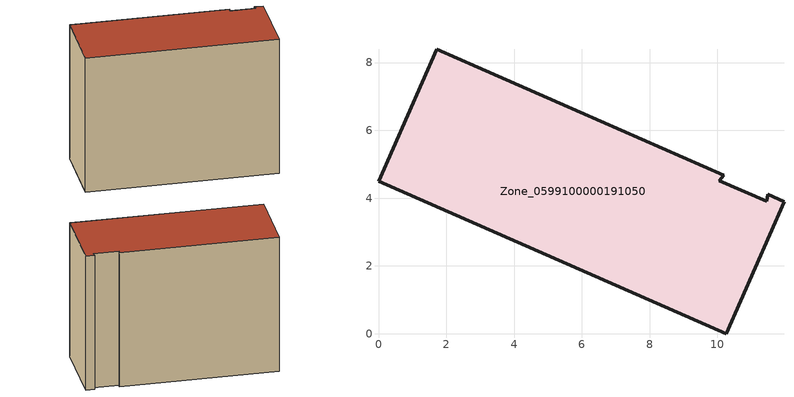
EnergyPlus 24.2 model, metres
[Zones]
Zone_0599100000191050
 floor ground (C_G): 11.45,3.91 11.49,4.11 11.96,3.9 10.26,0 0,4.5 1.72,8.39 10.18,4.68 10.05,4.52 z0
 wall outside (C_F): 10.26,0 11.96,3.9 11.49,4.11 11.45,3.91 10.05,4.52 10.18,4.68 1.72,8.39 0,4.5 10.26,0 z0:8.46
 roof outside (C_R): 11.49,4.11 11.45,3.91 10.05,4.52 10.18,4.68 1.72,8.39 0,4.5 10.26,0 11.96,3.9 z8.46
[BUILDING]
Pand.0599100000191050: North Axis=0; Terrain=City; Loads Convergence Tolerance Value=0.04; Temperature Convergence Tolerance Value=0.4; Solar Distribution=FullExterior; Maximum Number of Warmup Days=25; Minimum Number of Warmup Days=1
[Site:Location]
Rotterdam.The.Hague.AP_ZH_NLD Design_Conditions: Latitude=51.96; Longitude=4.45; Time Zone=1; Elevation=-4.5
[SITE:GROUNDTEMPERATURE:BUILDINGSURFACE]
18, 18, 18, 18, 18, 18, 18, 18, 18, 18, 18, 18
[MATERIAL] Thermal Absorptance=0.9; Solar Absorptance=0.7; Visible Absorptance=0.7
Name | Roughness | Thickness | Conductivity | Density | Specific Heat
G.TI.1946-1964 | MediumSmooth | 0.15 | 1 | 540 | 1210
F.TI.1946-1964 | Rough | 0.3 | 0.857143 | 1920 | 840
R.TI.1946-1964 | MediumRough | 0.2 | 0.277778 | 1500 | 1000
[CONSTRUCTION]
C_G: G.TI.1946-1964
C_F: F.TI.1946-1964
C_R: R.TI.1946-1964
[ZONE]
Zone_0599100000191050: Type=1; Multiplier=1; Ceiling Height=Autocalculate; Volume=Autocalculate; Floor Area=autocalculate; Part of Total Floor Area=Yes
[ZONEINFILTRATION:DESIGNFLOWRATE]
Infil_Zone_0599100000191050: Zone or ZoneList or Space or SpaceList=Zone_0599100000191050; Schedule=AlwaysOn; Design Flow Rate Calculation Method=Flow/Area; Flow Rate per Floor Area=0.003; Constant Term Coefficient=1; Temperature Term Coefficient=0; Velocity Term Coefficient=0; Velocity Squared Term Coefficient=0
[HVACTEMPLATE:ZONE:IDEALLOADSAIRSYSTEM]
Zone_0599100000191050: Maximum Heating Supply Air Temperature=50; Minimum Cooling Supply Air Temperature=13; Maximum Heating Supply Air Humidity Ratio=0.0156; Minimum Cooling Supply Air Humidity Ratio=0.0077; Heating Limit=NoLimit; Cooling Limit=NoLimit; Dehumidification Control Type=ConstantSensibleHeatRatio; Cooling Sensible Heat Ratio=0.7; Dehumidification Setpoint=60; Humidification Control Type=None; Humidification Setpoint=30; Outdoor Air Method=None; Outdoor Air Flow Rate per Person=0.00944; Outdoor Air Flow Rate per Zone Floor Area=0; Outdoor Air Flow Rate per Zone=0; Demand Controlled Ventilation Type=None; Outdoor Air Economizer Type=NoEconomizer; Heat Recovery Type=None; Sensible Heat Recovery Effectiveness=0.7; Latent Heat Recovery Effectiveness=0.65
[ZONECONTROL:THERMOSTAT]
ThermostatControl_Zone_0599100000191050: Zone or ZoneList=Zone_0599100000191050; Control Type Schedule=DualSetpointControlType; Control 1=Thermostat_Zone_0599100000191050; Temperature Difference Between Cutout And Setpoint=0
[THERMOSTATSETPOINT:DUALSETPOINT]
Thermostat_Zone_0599100000191050: Heating Setpoint Temperature Schedule=HeatingSetpoint_Zone_0599100000191050; Cooling Setpoint Temperature Schedule=CoolingSetpoint_Zone_0599100000191050
[SCHEDULE:COMPACT]
HeatingSetpoint_Zone_0599100000191050: Through: 12/31, For: AllDays, Until: 24:00, 21
CoolingSetpoint_Zone_0599100000191050: Through: 12/31, For: AllDays, Until: 24:00, 24
DualSetpointControlType: Through: 12/31, For: AllDays, Until: 24:00, 4
AlwaysOn: Through: 12/31, For: AllDays, Until: 24:00, 1
